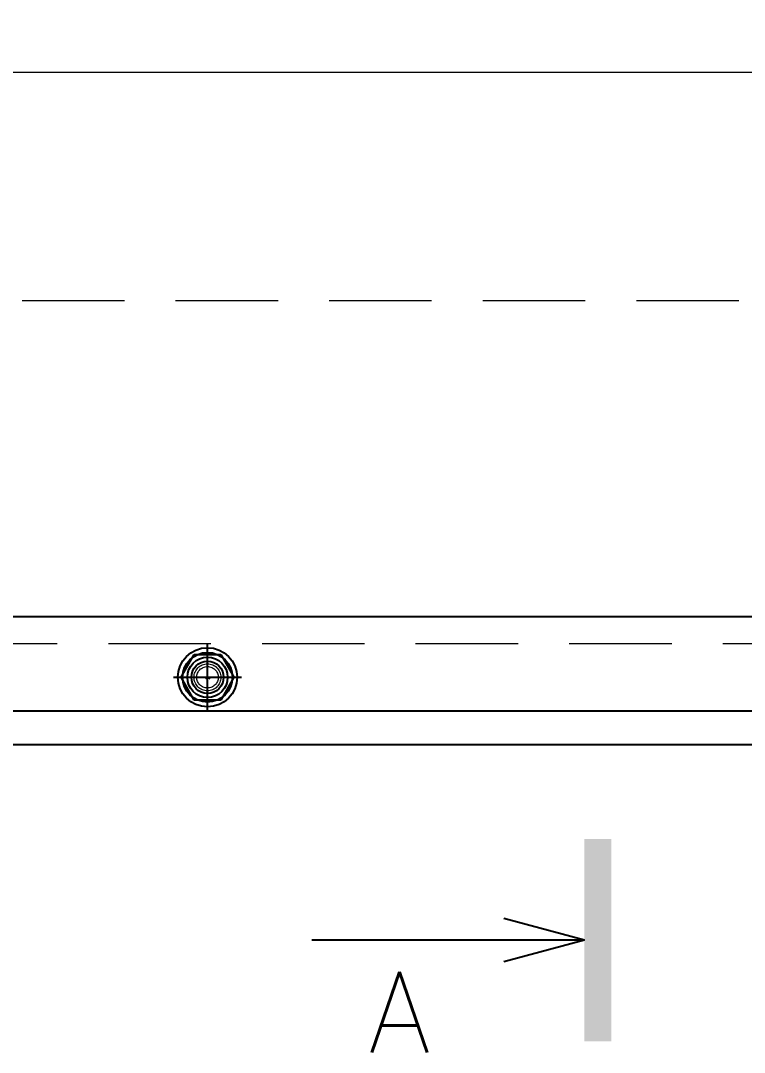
# Model space of a CAD drawing. Header units: millimetres. Extents: x -16130 to 36813, y -8099 to 27484.
# Drawn here: x 29118 to 29387.3, y 15565.7 to 15949.4 of the extents above; entities that cross this region are included whole.
import ezdxf
from ezdxf.enums import TextEntityAlignment as Align

# ---------------------------------------------------------------- set-up
doc = ezdxf.new("R2010")
doc.units = ezdxf.units.MM
doc.header["$LTSCALE"] = 6
doc.linetypes.add('CENTER2', pattern=[28.575, 19.05, -3.175, 3.175, -3.175])
doc.linetypes.add('HIDDEN', pattern=[9.525, 6.35, -3.175])
doc.layers.add('04_HIDDEN', color=2, linetype='HIDDEN', lineweight=13)
doc.layers.add('05_CENTER', color=4, linetype='CENTER2', lineweight=13)
doc.layers.add('10_DRAFT', color=8, linetype='Continuous', lineweight=0, plot=False)
doc.styles.add('KSS_TXT_L', font='txt.shx', dxfattribs={"height": 3, "bigfont": 'extfont2.shx'})
doc.styles.get("Standard").update_dxf_attribs({"font": 'txt.shx', "bigfont": 'extfont2.shx'})

# ---------------------------------------------------------------- blocks, each defined once
blk = doc.blocks.new('A$C7EFF71DC_1_1_1')
at = {"color": 0}
blk.add_lwpolyline([(-23, -12.5), (1343, -12.5), (1345, -10.5), (1345, 10.5), (1343, 12.5), (-23, 12.5), (-25, 10.5), (-25, -10.5)], close=True, dxfattribs=at)
blk.add_circle((1056, 0), 6, dxfattribs=at)
at = {"layer": '05_CENTER'}
for p, q in [((1056, -9.34), (1056, 9.34)), ((1065.34, 0), (1046.66, 0))]:
    blk.add_line(p, q, dxfattribs=at)
blk = doc.blocks.new('A$C55004500_1_1')
at = {"color": 0}
blk.add_lwpolyline([(-23, -12.5), (1343, -12.5), (1345, -10.5), (1345, 20.5), (1343, 22.5), (-23, 22.5), (-25, 20.5), (-25, -10.5)], close=True, dxfattribs=at)
blk.add_circle((1056, 0), 6, dxfattribs=at)
at = {"layer": '05_CENTER'}
for p, q in [((1056, -9.34), (1056, 9.34)), ((1065.34, 0), (1046.66, 0))]:
    blk.add_line(p, q, dxfattribs=at)
blk = doc.blocks.new('A$C491655AE_1_1_1_1')
at = {"color": 0, "linetype": 'CENTER2'}
for p, q in [((0, -12.64), (0, 12.64)), ((-12.64, 0), (12.64, 0))]:
    blk.add_line(p, q, dxfattribs=at)
at = {"color": 0}
for p, q in [((-9.81, 0), (-4.91, 8.5)), ((-4.91, 8.5), (4.91, 8.5)), ((4.91, 8.5), (9.81, 0)), ((-4.91, -8.5), (-9.81, 0)), ((9.81, 0), (4.91, -8.5)), ((4.91, -8.5), (-4.91, -8.5))]:
    blk.add_line(p, q, dxfattribs=at)
for radius in [11, 9.25]:
    blk.add_circle((0, 0), radius, dxfattribs=at)
at = {"layer": '10_DRAFT', "style": 'KSS_TXT_L'}
blk.add_text('BT-M10', height=0.3, dxfattribs=at).set_placement((-0.7, -0.54))
blk = doc.blocks.new('A$C1FDB05AD_1_1')
for name, p in [('A$C55004500_1_1', (-1440, -40)), ('A$C491655AE_1_1_1_1', (-384, -40))]:
    blk.add_blockref(name, p)
at = {"layer": '04_HIDDEN'}
blk.add_blockref('A$C7EFF71DC_1_1_1', (-1440, -40), dxfattribs=at)
blk = doc.blocks.new('M10Tz_1_1_1')
at = {"color": 0}
for radius in [5, 4]:
    blk.add_circle((0, 0), radius, dxfattribs=at)
at = {"layer": '05_CENTER'}
for p, q in [((0, -8.34), (0, 8.34)), ((8.34, 0), (-8.34, 0))]:
    blk.add_line(p, q, dxfattribs=at)
blk = doc.blocks.new('A$C52AD0FC6_1_1_1')
at = {"color": 0}
blk.add_lwpolyline([(1608, -85), (152, -85), (150, -87), (150, -248), (152, -250), (1608, -250), (1610, -248), (1610, -87)], close=True, dxfattribs=at)
blk.add_blockref('M10Tz_1_1_1', (1296, -225))
blk = doc.blocks.new('A$C13BE1A45_1_1')
at = {"color": 0}
blk.add_lwpolyline([(42, -25), (1498, -25), (1500, -23), (1500, 473), (1498, 475), (42, 475), (40, 473), (40, -23)], close=True, dxfattribs=at)
blk.add_circle((1186, 0), 7.5, dxfattribs=at)
at = {"layer": '05_CENTER'}
for p, q in [((1186, 12.04), (1186, -12.04)), ((1198.04, 0), (1173.96, 0))]:
    blk.add_line(p, q, dxfattribs=at)
at = {"layer": '10_DRAFT'}
blk.add_line((40, 225), (1500, 225), dxfattribs=at)
blk = doc.blocks.new('seca01_1_1')
for q in [(-3.5, 0.804), (-10.635, 0), (-3.5, -0.804)]:
    blk.add_line((-0.5, 0), q)
blk.add_solid([(0.5, 3.763), (0.5, -3.763), (-0.5, 3.763), (-0.5, -3.763)])
blk.add_attdef('A', text='', height=3).set_placement((-7.375, 2.5), align=Align.MIDDLE)

msp = doc.modelspace()

# ---------------------------------------------------------------- block references
for name, p in [('A$C13BE1A45_1_1', (28001.55559, 15705.15458)), ('A$C1FDB05AD_1_1', (29571.55629, 15745.15458))]:
    msp.add_blockref(name, p)
ref = msp.add_blockref('seca01_1_1', (29332.775, 15607.40152), dxfattribs=dict(xscale=10, yscale=10, zscale=10))
ref.add_attrib('A', 'A', dxfattribs={"height": 30}).set_placement((29259.02647, 15580.66713), align=Align.MIDDLE)
at = {"layer": '04_HIDDEN'}
msp.add_blockref('A$C52AD0FC6_1_1_1', (27891.5556, 15930.15458), dxfattribs=at)

doc.saveas('drawing.dxf')
